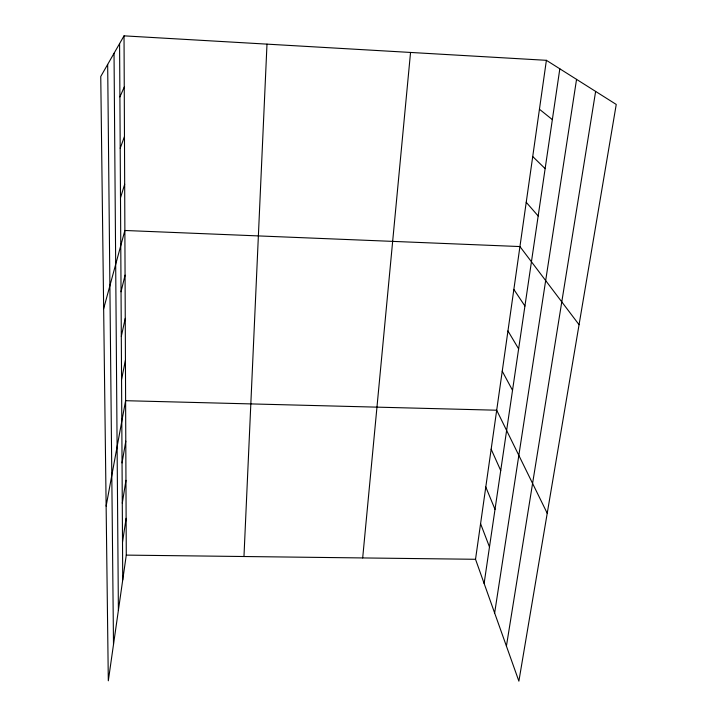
<?xml version="1.0" encoding="UTF-8"?>
<svg xmlns="http://www.w3.org/2000/svg" width="717" height="717" viewBox="0 0 717 717"><rect width="100%" height="100%" fill="white"/><g stroke="black" fill="none" stroke-linecap="round" stroke-linejoin="round"><path stroke-width="1.08" d="M243.968 556.517L266.993 44.131M362.685 557.943L410.545 52.449M546.39 60.318L616.244 104.44L518.884 681.15L475.523 559.287L546.39 60.318L124.032 35.85L100.756 76.495L108.312 680.8L126.282 555.11L124.032 35.85M484.118 583.45L559.825 68.805M122.508 542.16L126.12 518.292M494.64 613.017L576.549 79.372M122.284 503.182L125.959 480.318M506.417 646.125L595.63 91.418M122.042 462.922L125.789 441.143M106.134 506.103L125.609 400.695L496.693 410.214L547.223 513.282M121.558 379.562L125.439 360.176M121.307 336.416L125.251 318.339M121.039 291.783L125.072 275.131M103.66 308.686L124.875 230.48L519.933 246.558L579.058 324.711M120.492 197.793L124.677 184.305M120.196 148.258L124.471 136.535M119.9 96.894L124.256 87.08M126.282 555.11L475.523 559.287M539.435 109.244L552.359 119.605M532.722 156.539L545.144 168.638M526.224 202.284L538.171 215.996M513.847 289.417L524.934 306.025M507.95 330.94L518.633 348.856M502.232 371.191L512.53 390.317M491.154 449.2L500.726 470.54M485.785 487.013L495.017 509.357M480.578 523.688L489.487 546.972M107.667 64.431L113.501 644.529M114.03 53.318L118.386 610.364M119.587 43.62L122.732 579.919"/></g></svg>
